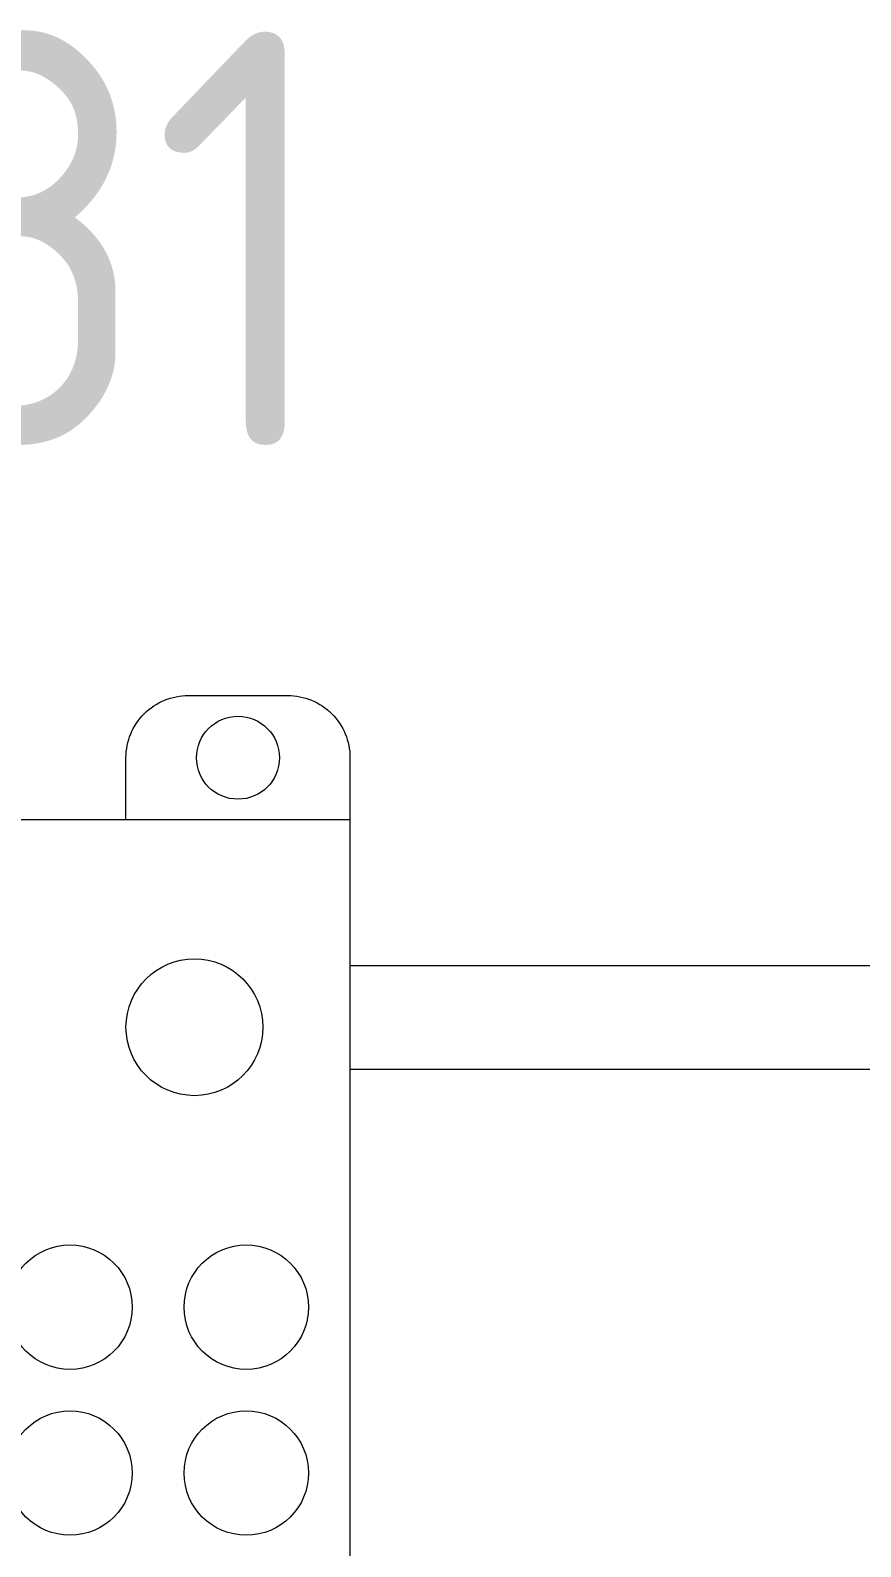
# Model space of a CAD drawing. Header units: millimetres. Extents: x 1359 to 3577, y 1333 to 3557.
# Drawn here: x 2241.2 to 2281.2, y 3201 to 3274.2 of the extents above; entities that cross this region are included whole.
import ezdxf
from ezdxf.enums import TextEntityAlignment as Align

# ---------------------------------------------------------------- set-up
doc = ezdxf.new("R2010")
doc.units = ezdxf.units.MM
doc.layers.add('000-PI-Oprema', color=30, linetype='Continuous', lineweight=5)
doc.layers.add('002-PI-Kabelska kanalica', color=150, linetype='Continuous')
doc.styles.add('PI0', font='isocpeur.ttf', dxfattribs={"width": 0.9})

# ---------------------------------------------------------------- blocks, each defined once
blk = doc.blocks.new('Pollmann PVB 125-2-9')
at = {"layer": '000-PI-Oprema', "color": 0, "linetype": 'ByBlock', "lineweight": 0}
blk.add_lwpolyline([(16.159, 1.023), (16.159, 4.023, -0.414214), (19.159, 7.023), (23.959, 7.023, -0.414214), (26.959, 4.023), (26.959, 1.023), (26.959, -45.977), (-0.041, -45.977), (-0.041, -49.977, 0.414214), (2.959, -52.977), (4.959, -52.977, 0.414214), (7.959, -49.977), (7.959, -45.977)], format="xyb", dxfattribs=at)
blk.add_lwpolyline([(26.976, 1.023), (-0.024, 1.023), (-0.024, -45.977)], dxfattribs=at)
for centre, radius in [((21.559, 4.023), 2), ((7.459, -8.977), 3.3), ((19.459, -8.977), 3.3), ((4.959, -22.477), 3), ((13.459, -22.477), 3), ((21.959, -22.477), 3), ((4.959, -30.477), 3), ((13.459, -30.477), 3), ((21.959, -30.477), 3), ((4.959, -38.477), 3), ((13.459, -38.477), 3), ((21.959, -38.477), 3), ((3.959, -49.477), 2)]:
    blk.add_circle(centre, radius, dxfattribs=at)

msp = doc.modelspace()

# ---------------------------------------------------------------- linework, layer by layer
at = {"layer": '002-PI-Kabelska kanalica', "color": 0, "linetype": 'ByBlock', "lineweight": 0, "ltscale": 0.25}
for points in [[(2256.564, 3229.056), (2282.003, 3229.056)], [(2256.564, 3224.056), (2282.099, 3224.056)]]:
    msp.add_lwpolyline(points, dxfattribs=at)

# ---------------------------------------------------------------- block references
at = {"layer": '002-PI-Kabelska kanalica', "color": 0, "linetype": 'ByBlock', "lineweight": 0}
msp.add_blockref('Pollmann PVB 125-2-9', (2229.605, 3235.056), dxfattribs=at)

# ---------------------------------------------------------------- texts
at = {"layer": '002-PI-Kabelska kanalica', "color": 0, "linetype": 'ByBlock', "lineweight": 0, "style": 'PI0', "width": 0.9}
msp.add_text('-X28...-X31', height=20, dxfattribs=at).set_placement((2195.75, 3264.129), align=Align.MIDDLE)

doc.saveas('drawing.dxf')
